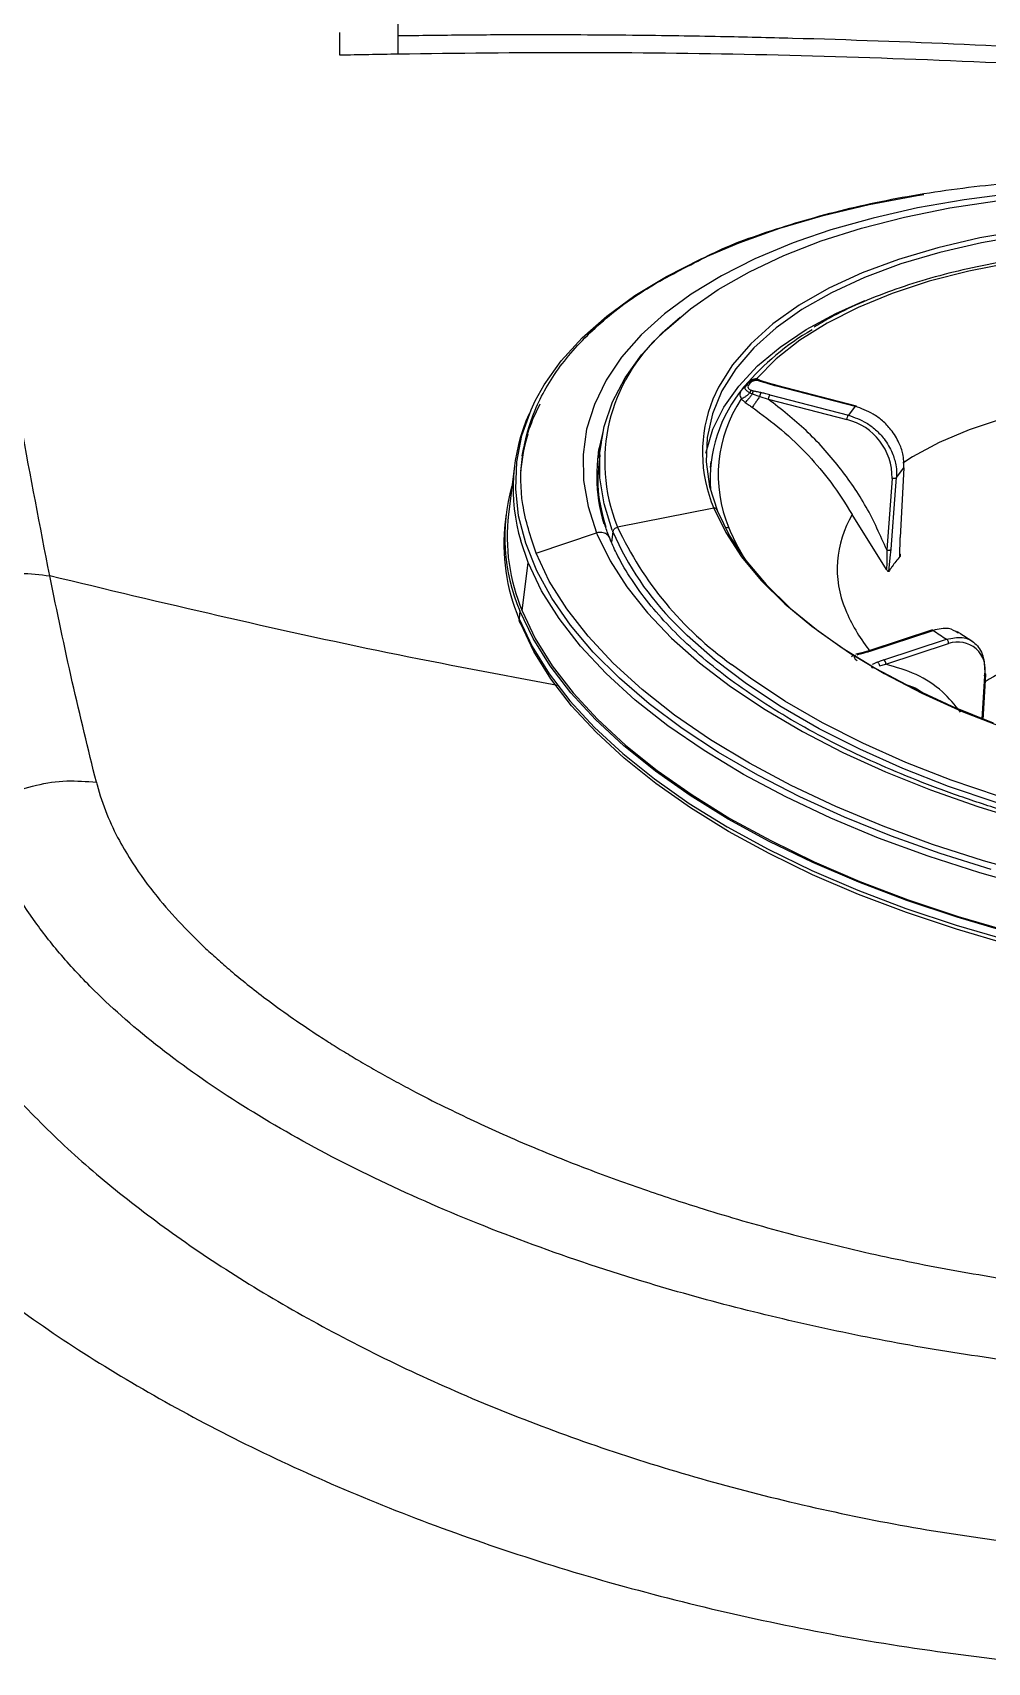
# Model space of a CAD drawing. Extents: x 943 to 1030, y 781 to 934.
# Drawn here: x 1001.1 to 1004.35, y 816.95 to 822.49 of the extents above; entities that cross this region are included whole.
import ezdxf

# ---------------------------------------------------------------- set-up
doc = ezdxf.new("R2010")
doc.units = 0
doc.header["$MEASUREMENT"] = 0
doc.layers.add('1', color=4, linetype='Continuous')

# ---------------------------------------------------------------- blocks, each defined once
blk = doc.blocks.new('AIRA')
at = {"layer": '1', "color": 3, "linetype": 'Continuous', "lineweight": 25}
for p, q in [((58.9708, 19.3229), (58.9708, 19.2471)), ((59.1708, 19.2507), (59.1708, 19.3115)), ((60.3538, 18.1233), (60.3508, 18.1192)), ((60.357, 18.128), (60.3519, 18.1213)), ((60.4054, 18.139), (60.3972, 18.1409)), ((60.4066, 18.1367), (60.3975, 18.1397)), ((60.4303, 18.1313), (60.4054, 18.139)), ((60.4589, 18.1231), (60.4302, 18.1313)), ((60.4569, 18.1221), (60.7243, 18.0526)), ((60.7294, 18.0529), (60.4586, 18.1232)), ((60.3665, 18.0986), (60.3748, 18.0944)), ((60.3748, 18.0944), (60.4002, 18.0862)), ((60.4002, 18.0862), (60.429, 18.0769)), ((60.429, 18.0769), (60.6966, 18.0074)), ((60.434, 18.092), (60.7016, 18.0225)), ((60.7243, 18.0526), (60.7016, 18.0225)), ((59.8603, 17.9289), (59.8543, 17.8873)), ((59.5656, 17.8497), (59.5453, 17.6853)), ((60.234, 17.8645), (60.2316, 17.8449)), ((60.8653, 17.81), (60.8907, 17.8437)), ((60.8907, 17.8438), (60.8773, 17.6069)), ((60.8502, 17.8074), (60.8322, 17.5641)), ((60.862, 17.7661), (60.8652, 17.81)), ((60.8473, 17.5666), (60.862, 17.7661)), ((59.5375, 17.6863), (59.5342, 17.6594)), ((60.2443, 17.7058), (59.9165, 17.6419)), ((60.8316, 17.498), (60.7147, 17.6844)), ((59.6394, 17.5529), (59.8452, 17.6221)), ((59.9009, 17.6257), (59.8959, 17.591)), ((60.2954, 17.6392), (60.3001, 17.6276)), ((59.6127, 17.5215), (59.5874, 17.5949)), ((60.844, 17.5369), (60.8473, 17.5666)), ((60.8772, 17.5419), (60.8773, 17.6069)), ((59.5923, 17.3571), (59.6127, 17.5215)), ((60.839, 17.4912), (60.844, 17.5369)), ((59.5847, 17.3571), (59.5814, 17.3303)), ((60.9877, 17.2929), (60.7714, 17.2217)), ((60.7763, 17.2207), (60.9895, 17.2909)), ((60.8228, 17.1906), (61.0359, 17.2608)), ((60.8293, 17.1756), (61.0424, 17.2458)), ((60.7204, 17.207), (60.714, 17.2027)), ((60.7474, 17.2147), (60.7268, 17.2094)), ((60.7711, 17.2216), (60.7473, 17.2147)), ((60.8075, 17.17), (60.8293, 17.1756)), ((60.7809, 17.1647), (60.7892, 17.1651)), ((61.1648, 17.1365), (61.1561, 16.9895)), ((61.1598, 16.9869), (61.1688, 17.1409)), ((60.9559, 17.0786), (60.9661, 17.0732))]:
    blk.add_line(p, q, dxfattribs=at)
at = {"layer": '1', "color": 3, "linetype": 'Continuous', "lineweight": 25, "flags": 128}
for points in [[(60.069, 18.3007), (60.0827, 18.314), (60.1647, 18.384), (60.259, 18.4494), (60.365, 18.51), (60.4821, 18.5652), (60.6096, 18.6148), (60.7467, 18.6585), (60.8926, 18.6959), (61.0463, 18.7269), (61.2069, 18.7513)], [(63.8351, 18.2863), (63.7914, 18.3109), (63.6546, 18.3815), (63.5091, 18.4478), (63.3558, 18.5092), (63.1955, 18.5655), (63.0292, 18.6163), (62.8579, 18.6614), (62.6825, 18.7003), (62.5042, 18.7331), (62.3239, 18.7593), (62.1426, 18.779), (61.9615, 18.7919), (61.7817, 18.798), (61.604, 18.7973), (61.4297, 18.7897), (61.2597, 18.7754), (61.0951, 18.7543), (60.9367, 18.7267), (60.7855, 18.6926), (60.6424, 18.6523), (60.5301, 18.6142)], [(59.6367, 18.0707), (59.6671, 18.1251), (59.7251, 18.2067), (59.796, 18.2848), (59.8796, 18.359), (59.9753, 18.4289), (60.0827, 18.494), (60.2012, 18.5541), (60.33, 18.6088), (60.4687, 18.6579), (60.6164, 18.701), (60.7723, 18.738), (60.9355, 18.7687), (60.9585, 18.7724)], [(61.7871, 18.6853), (61.62, 18.6811), (61.4571, 18.6695), (61.2998, 18.6507), (61.1491, 18.6247), (61.0063, 18.5917), (60.8723, 18.552), (60.7484, 18.506), (60.6353, 18.4539), (60.534, 18.3961), (60.4451, 18.3331), (60.3695, 18.2654), (60.3077, 18.1935), (60.26, 18.1179), (60.2407, 18.0766)], [(61.7885, 18.6687), (61.6225, 18.6645), (61.4608, 18.653), (61.3045, 18.6343), (61.1548, 18.6085), (61.013, 18.5757), (60.88, 18.5363), (60.7569, 18.4906), (60.6445, 18.4388), (60.5439, 18.3815), (60.4557, 18.3189), (60.3806, 18.2517), (60.3191, 18.1802), (60.2718, 18.1052), (60.239, 18.027), (60.221, 17.9464), (60.2179, 17.8639), (60.2296, 17.7801), (60.2562, 17.6958)], [(60.5301, 18.6142), (60.5082, 18.606), (60.3838, 18.554), (60.2698, 18.4966), (60.1669, 18.4341), (60.0757, 18.3669), (59.9967, 18.2954), (59.9305, 18.22), (59.8773, 18.1411), (59.8376, 18.0592), (59.8115, 17.9749), (59.7992, 17.8884), (59.8007, 17.8005), (59.8161, 17.7116), (59.8452, 17.6221)], [(61.7226, 18.5834), (61.5617, 18.5763), (61.4055, 18.562), (61.2552, 18.5407), (61.1119, 18.5124), (60.9766, 18.4775), (60.8506, 18.4361), (60.7346, 18.3887), (60.6297, 18.3355), (60.5366, 18.277), (60.456, 18.2136), (60.3886, 18.1459)], [(60.2173, 17.8935), (60.218, 17.897), (60.2412, 17.9745), (60.2782, 18.0495), (60.3289, 18.1213), (60.3928, 18.1896), (60.4695, 18.2537), (60.5584, 18.3133), (60.659, 18.3678), (60.7577, 18.4119)], [(59.8986, 17.6315), (59.8705, 17.7209), (59.8565, 17.8098), (59.8567, 17.8977), (59.8712, 17.9839), (59.8998, 18.0679), (59.9423, 18.1492), (59.9985, 18.2274), (60.068, 18.3019), (60.1297, 18.3559)], [(61.1869, 16.478), (61.0143, 16.5318), (60.8479, 16.5911), (60.6884, 16.6555), (60.5368, 16.7247), (60.3938, 16.7982), (60.2603, 16.8757), (60.1368, 16.9568), (60.0242, 17.0411), (59.923, 17.1281), (59.8336, 17.2173), (59.7567, 17.3082), (59.6926, 17.4005), (59.6417, 17.4935), (59.6041, 17.5868), (59.5802, 17.6799), (59.5701, 17.7723), (59.5738, 17.8635), (59.5912, 17.953), (59.6224, 18.0404), (59.6367, 18.0707)], [(61.758, 18.0879), (61.6153, 18.0793), (61.478, 18.0633), (61.3475, 18.0401), (61.2252, 18.0098), (61.1123, 17.9728), (61.01, 17.9295), (60.9194, 17.8803), (60.8874, 17.8597)], [(60.2443, 17.7058), (60.2845, 17.6232), (60.3383, 17.5413), (60.4054, 17.4605), (60.4853, 17.3816), (60.5774, 17.3051), (60.681, 17.2315), (60.7954, 17.1613), (60.9197, 17.0951), (61.0532, 17.0334), (61.1947, 16.9765)], [(60.2562, 17.6958), (60.2972, 17.6118), (60.3525, 17.5286), (60.4215, 17.4466), (60.5037, 17.3665), (60.5987, 17.289), (60.7055, 17.2146), (60.8234, 17.1438), (60.9516, 17.0773), (61.089, 17.0155), (61.2347, 16.9588), (61.3875, 16.9078), (61.5462, 16.8627), (61.7097, 16.824), (61.8767, 16.7919), (62.046, 16.7667), (62.2164, 16.7486), (62.3864, 16.7376), (62.5548, 16.7339)], [(59.8475, 17.6165), (59.8911, 17.5271), (59.9481, 17.4383), (60.018, 17.3507), (60.1005, 17.2646), (60.1951, 17.1807), (60.3012, 17.0995), (60.4183, 17.0213), (60.5456, 16.9466), (60.6824, 16.876), (60.8279, 16.8098), (60.9812, 16.7483), (61.1415, 16.692), (61.3078, 16.6412)], [(60.3001, 17.6276), (60.3212, 17.5824), (60.3494, 17.5327)], [(62.671, 16.2481), (62.4795, 16.2511), (62.2862, 16.2613), (62.0922, 16.2786), (61.8985, 16.3029), (61.7062, 16.334), (61.5165, 16.3718), (61.3303, 16.416), (61.1488, 16.4665), (60.9729, 16.523), (60.8036, 16.585), (60.6419, 16.6524), (60.4886, 16.7246), (60.3447, 16.8013), (60.2109, 16.8821), (60.088, 16.9665), (59.9766, 17.0541), (59.8775, 17.1443), (59.791, 17.2367), (59.7179, 17.3307), (59.6583, 17.4258), (59.6127, 17.5215)], [(62.6703, 16.2909), (62.4805, 16.2939), (62.2889, 16.304), (62.0966, 16.3211), (61.9047, 16.3452), (61.7141, 16.376), (61.5261, 16.4135), (61.3416, 16.4574), (61.1617, 16.5074), (60.9874, 16.5633), (60.8196, 16.6248), (60.6593, 16.6916), (60.5075, 16.7631), (60.3648, 16.8392), (60.2322, 16.9193), (60.1104, 17.0029), (60, 17.0897), (59.9018, 17.1791), (59.8161, 17.2706), (59.7436, 17.3638), (59.6845, 17.4581), (59.6394, 17.5529)], [(61.2477, 16.2642), (61.0714, 16.3155), (60.9009, 16.3724), (60.7369, 16.4346), (60.5804, 16.5018), (60.4323, 16.5736), (60.2931, 16.6496), (60.1639, 16.7294), (60.0451, 16.8126), (59.9375, 16.8987), (59.8416, 16.9874), (59.758, 17.078), (59.6871, 17.1702), (59.6292, 17.2634), (59.5847, 17.3571)], [(59.5923, 17.3571), (59.6367, 17.2637), (59.6944, 17.1707), (59.7651, 17.0789), (59.8485, 16.9885), (59.9441, 16.9001), (60.0514, 16.8142), (60.1698, 16.7313), (60.2987, 16.6517), (60.4374, 16.576), (60.5851, 16.5044), (60.7411, 16.4374), (60.9046, 16.3754), (61.0746, 16.3187), (61.2503, 16.2675)], [(59.5814, 17.3303), (59.6259, 17.2365), (59.6837, 17.1433), (59.7547, 17.0511), (59.8383, 16.9605), (59.9342, 16.8719), (60.0418, 16.7857), (60.1605, 16.7025), (60.2898, 16.6227), (60.4289, 16.5467), (60.5771, 16.475), (60.7336, 16.4078), (60.8976, 16.3456), (61.0681, 16.2887), (61.2443, 16.2373)], [(61.245, 16.2234), (61.0693, 16.2746), (60.8993, 16.3313), (60.7359, 16.3933), (60.5799, 16.4603), (60.4322, 16.5318), (60.2935, 16.6076), (60.1646, 16.6872), (60.0462, 16.7701), (59.939, 16.856), (59.8434, 16.9443), (59.76, 17.0347), (59.6893, 17.1265), (59.6316, 17.2194), (59.5873, 17.3129)], [(61.2041, 16.7055), (61.0423, 16.7606), (60.8874, 16.8211), (60.7404, 16.8866), (60.6022, 16.9566), (60.4736, 17.0308), (60.3554, 17.1087), (60.2484, 17.1898), (60.1532, 17.2737), (60.1123, 17.3142)], [(61.2119, 16.7272), (61.0511, 16.782), (60.8971, 16.8421), (60.751, 16.9072), (60.6137, 16.9768), (60.4858, 17.0506), (60.3684, 17.128), (60.3042, 17.1752)]]:
    blk.add_lwpolyline(points, dxfattribs=at)
at = {"layer": '1', "color": 3, "linetype": 'Continuous', "lineweight": 25}
for centre, radius, start, end in [((60.4575, 17.8637), 0.5847, 131.6381, 201.6934), ((61.0162, 17.555), 0.8749, 120.0399, 139.7299), ((60.716, 17.8038), 0.4849, 139.6879, 184.1549), ((60.8319, 17.7439), 0.6135, 142.5311, 143.3114), ((60.4586, 18.1213), 0.0019, 91.3618, 156.5079), ((60.6871, 17.8955), 0.4817, 157.9212, 203.1973), ((60.7244, 17.8196), 0.4654, 146.3178, 202.8083), ((60.4665, 18.0728), 0.0378, 149.436, 173.6702), ((60.1841, 17.7727), 0.6227, 155.8509, 196.5935), ((60.204, 17.7674), 0.6241, 152.0534, 169.1862), ((60.649, 17.8118), 0.2013, 358.7635, 76.3197), ((60.1827, 17.7826), 0.5978, 162.9821, 175.2847), ((60.4051, 17.8147), 0.5592, 163.8878, 196.8468), ((60.171, 17.6082), 0.6378, 164.2271, 203.1818), ((60.195, 17.611), 0.654, 173.4745, 202.8428), ((60.2465, 17.6963), 0.00974, 357.2014, 102.837), ((61.0211, 17.5005), 0.3574, 149.0298, 202.8588), ((60.1859, 17.5849), 0.656, 173.4745, 202.8428), ((60.5321, 17.8983), 0.7403, 201.9054, 202.3787), ((60.5646, 17.8926), 0.7154, 201.4059, 201.9055), ((60.8196, 18.0219), 1.0005, 203.33, 225.0172), ((60.5763, 17.9071), 0.7111, 201.405, 201.9064), ((60.9977, 18.1457), 1.1928, 204.9879, 234.4524), ((60.2889, 17.6188), 0.0214, 72.3806, 107.9255), ((61.2176, 17.5769), 0.5681, 202.263, 218.0805), ((59.6019, 17.3275), 0.0207, 172.4681, 225.061), ((61.8506, 18.568), 1.5403, 236.0085, 238.0669), ((61.0743, 17.1584), 0.093, 346.4259, 110.0553), ((60.773, 17.2163), 0.00562, 52.8743, 109.9029), ((60.8125, 17.1773), 0.0169, 354.3734, 52.3576), ((61.626, 16.3887), 0.8602, 105.2037, 122.22)]:
    blk.add_arc(centre, radius, start, end, dxfattribs=at)
for points, knots in [([(59.1708, 19.3115), (59.1708, 19.3455), (59.1708, 19.4134), (59.1708, 19.5366), (59.1708, 19.6738), (59.1708, 19.8251), (59.1708, 19.9888), (59.1708, 20.163), (59.1708, 20.3462), (59.1708, 20.5573), (59.1708, 20.7969), (59.1708, 21.0623), (59.1708, 21.3273), (59.1707, 21.5868), (59.1708, 21.8381), (59.1708, 21.9937), (59.1708, 22.0716)], [0, 0, 0, 0, 0.062509, 0.125018, 0.187527, 0.250036, 0.312545, 0.375054, 0.437563, 0.500072, 0.58339, 0.666708, 0.750028, 0.83335, 0.916674, 1, 1, 1, 1]), ([(57.9853, 17.476), (57.9524, 17.6456), (57.8866, 17.9848), (57.8123, 18.4362), (57.7613, 18.8299), (57.7284, 19.1661), (57.7233, 19.3872), (57.7208, 19.4978)], [0, 0, 0, 0, 0.250003, 0.500004, 0.666672, 0.833341, 1, 1, 1, 1]), ([(65.4708, 18.8278), (65.351, 18.8465), (65.1272, 18.8815), (64.8123, 18.9275), (64.5441, 18.9649), (64.3295, 18.9935), (64.1655, 19.0146), (64.0553, 19.0284), (63.9735, 19.0385), (63.9076, 19.0465), (63.8382, 19.0548), (63.7688, 19.063), (63.5659, 19.0867), (63.2286, 19.1236), (62.7567, 19.1696), (62.2423, 19.2132), (61.6873, 19.2522), (61.0947, 19.2839), (60.6639, 19.2994), (60.389, 19.3064), (60.2602, 19.3092), (60.119, 19.3117), (59.9609, 19.3137), (59.7859, 19.315), (59.5947, 19.3153), (59.3874, 19.3144), (59.2449, 19.3125), (59.1708, 19.3115)], [0, 0, 0, 0, 0.057734, 0.107799, 0.150196, 0.184925, 0.209142, 0.22742, 0.236692, 0.247528, 0.258364, 0.2692, 0.280036, 0.353324, 0.426612, 0.499899, 0.593166, 0.686428, 0.779693, 0.799212, 0.819232, 0.842139, 0.867935, 0.896619, 0.928191, 0.962651, 1, 1, 1, 1]), ([(58.9708, 19.2472), (59.0041, 19.2477), (59.0707, 19.2489), (59.1374, 19.2501), (59.1708, 19.2506)], [0, 0, 0, 0, 0.500001, 1, 1, 1, 1]), ([(59.1708, 19.2506), (59.3716, 19.2532), (59.7703, 19.2582), (60.3851, 19.2507), (61.0087, 19.2315), (61.6429, 19.1997), (62.2834, 19.1558), (62.9271, 19.1), (63.5705, 19.0333), (64.2096, 18.956), (64.8448, 18.8694), (65.2613, 18.8046), (65.4708, 18.772)], [0, 0, 0, 0, 0.100877, 0.200263, 0.300102, 0.400101, 0.500002, 0.599916, 0.699917, 0.799692, 0.899256, 1, 1, 1, 1]), ([(60.2015, 18.5522), (60.2078, 18.5557), (60.2817, 18.5961), (60.4551, 18.6576), (60.7192, 18.7336), (61.0117, 18.7873), (61.3222, 18.822), (61.5405, 18.8268), (61.6497, 18.8292)], [0, 0, 0, 0, 0.018443, 0.214755, 0.411066, 0.607377, 0.803689, 1, 1, 1, 1]), ([(61.731, 18.5896), (61.7046, 18.5893), (61.6278, 18.5883), (61.504, 18.5799), (61.3606, 18.5651), (61.2225, 18.544), (61.0903, 18.5171), (60.965, 18.4844), (60.8472, 18.4463), (60.7382, 18.4027), (60.6504, 18.3613), (60.6031, 18.3326), (60.5855, 18.3219)], [0, 0, 0, 0, 0.057493, 0.16702, 0.276571, 0.386154, 0.495775, 0.605441, 0.715158, 0.82493, 0.934754, 1, 1, 1, 1]), ([(59.6394, 17.5529), (59.6213, 17.6083), (59.5851, 17.719), (59.5863, 17.8825), (59.6286, 18.0405), (59.7148, 18.1903), (59.8435, 18.3289), (60.0036, 18.4519), (60.1377, 18.5199), (60.2015, 18.5522)], [0, 0, 0, 0, 0.144801, 0.289601, 0.434402, 0.579202, 0.724003, 0.868803, 1, 1, 1, 1]), ([(60.3516, 18.1208), (60.35, 18.1187), (60.3469, 18.1145), (60.3422, 18.1118), (60.3399, 18.1104)], [0, 0, 0, 0, 0.502879, 1, 1, 1, 1]), ([(60.3886, 18.1459), (60.3847, 18.1453), (60.3759, 18.1439), (60.3586, 18.1332), (60.3506, 18.1237), (60.345, 18.1171)], [0, 0, 0, 0, 0.196743, 0.444308, 1, 1, 1, 1]), ([(60.3565, 18.1274), (60.355, 18.1253), (60.3518, 18.1211), (60.3472, 18.1184), (60.345, 18.1171)], [0, 0, 0, 0, 0.503195, 1, 1, 1, 1]), ([(60.3516, 18.1208), (60.3505, 18.1191), (60.3483, 18.1156), (60.3498, 18.1106), (60.3558, 18.1054), (60.3629, 18.1009), (60.3665, 18.0986)], [0, 0, 0, 0, 0.229208, 0.473255, 0.730955, 1, 1, 1, 1]), ([(60.3627, 18.1246), (60.3616, 18.1248), (60.3594, 18.1252), (60.3562, 18.1246), (60.3534, 18.1231), (60.3522, 18.1216), (60.3516, 18.1208)], [0, 0, 0, 0, 0.244431, 0.5, 0.75557, 1, 1, 1, 1]), ([(60.3975, 18.1397), (60.3927, 18.1404), (60.3833, 18.1419), (60.3706, 18.1383), (60.3614, 18.133), (60.3581, 18.1292), (60.3565, 18.1274)], [0, 0, 0, 0, 0.2702999, 0.528504, 0.7722707, 1, 1, 1, 1]), ([(60.3676, 18.1311), (60.3665, 18.1313), (60.3643, 18.1317), (60.3611, 18.1312), (60.3583, 18.1297), (60.3571, 18.1282), (60.3565, 18.1274)], [0, 0, 0, 0, 0.244427, 0.5, 0.755573, 1, 1, 1, 1]), ([(60.3627, 18.1246), (60.3615, 18.1226), (60.3594, 18.1189), (60.361, 18.1134), (60.3655, 18.1091), (60.3696, 18.1073), (60.3715, 18.1064)], [0, 0, 0, 0, 0.333507, 0.622395, 0.821331, 1, 1, 1, 1]), ([(60.3676, 18.1311), (60.3667, 18.1299), (60.365, 18.1277), (60.3634, 18.1255), (60.3627, 18.1246)], [0, 0, 0, 0, 0.56, 1, 1, 1, 1]), ([(60.3966, 18.1395), (60.3946, 18.1398), (60.3904, 18.1403), (60.384, 18.1399), (60.3774, 18.1384), (60.3715, 18.1354), (60.369, 18.1326), (60.3676, 18.1311)], [0, 0, 0, 0, 0.14944, 0.31246, 0.494168, 0.732247, 1, 1, 1, 1]), ([(60.3896, 18.1404), (60.3895, 18.1405), (60.3888, 18.1415), (60.3887, 18.1439), (60.3886, 18.1459)], [0, 0, 0, 0, 0.141916, 1, 1, 1, 1]), ([(60.4033, 18.1395), (60.4009, 18.1407), (60.3961, 18.1432), (60.3911, 18.145), (60.3886, 18.1459)], [0, 0, 0, 0, 0.4994796, 1, 1, 1, 1]), ([(60.3966, 18.1395), (60.3967, 18.1399), (60.397, 18.1406), (60.3973, 18.141), (60.3975, 18.1407), (60.3975, 18.14), (60.3975, 18.1397)], [0, 0, 0, 0, 0.246536, 0.5, 0.753464, 1, 1, 1, 1]), ([(60.3966, 18.1395), (60.3978, 18.1393), (60.4001, 18.1389), (60.4023, 18.1382), (60.4032, 18.138)], [0, 0, 0, 0, 0.559778, 1, 1, 1, 1]), ([(60.4032, 18.138), (60.4078, 18.1366), (60.416, 18.1341), (60.4241, 18.1315), (60.4277, 18.1304)], [0, 0, 0, 0, 0.559999, 1, 1, 1, 1]), ([(60.4277, 18.1304), (60.4282, 18.1308), (60.4292, 18.1317), (60.4305, 18.1314), (60.4313, 18.1299), (60.4314, 18.1282), (60.4314, 18.1273)], [0, 0, 0, 0, 0.243098, 0.5, 0.756902, 1, 1, 1, 1]), ([(60.4277, 18.1304), (60.4331, 18.1288), (60.4427, 18.1258), (60.4526, 18.1232), (60.4569, 18.1221)], [0, 0, 0, 0, 0.559967, 1, 1, 1, 1]), ([(60.3399, 18.1104), (60.3364, 18.1049), (60.3312, 18.097), (60.3331, 18.0873), (60.3359, 18.0807), (60.3371, 18.0777)], [0, 0, 0, 0, 0.553699, 0.80157, 1, 1, 1, 1]), ([(60.3665, 18.0986), (60.3641, 18.0961), (60.3592, 18.0911), (60.3513, 18.0849), (60.3437, 18.0801), (60.3393, 18.0785), (60.3371, 18.0777)], [0, 0, 0, 0, 0.249593, 0.505319, 0.758246, 1, 1, 1, 1]), ([(60.3509, 18.066), (60.3482, 18.0681), (60.3433, 18.0719), (60.339, 18.0759), (60.3371, 18.0777)], [0, 0, 0, 0, 0.562015, 1, 1, 1, 1]), ([(60.3748, 18.0944), (60.3727, 18.0914), (60.3683, 18.0854), (60.3617, 18.0772), (60.3556, 18.0704), (60.3524, 18.0674), (60.3509, 18.066)], [0, 0, 0, 0, 0.2502, 0.506834, 0.75985, 1, 1, 1, 1]), ([(60.3509, 18.066), (60.3552, 18.0629), (60.3629, 18.0573), (60.3708, 18.0519), (60.3743, 18.0495)], [0, 0, 0, 0, 0.560581, 1, 1, 1, 1]), ([(60.3715, 18.1064), (60.371, 18.1059), (60.37, 18.105), (60.3682, 18.1025), (60.3671, 18.1001), (60.3665, 18.0986)], [0, 0, 0, 0, 0.277228, 0.562124, 1, 1, 1, 1]), ([(60.378, 18.1045), (60.3768, 18.1048), (60.3745, 18.1054), (60.3725, 18.1061), (60.3715, 18.1064)], [0, 0, 0, 0, 0.5597731, 1, 1, 1, 1]), ([(60.4002, 18.0862), (60.3978, 18.0826), (60.393, 18.0753), (60.3854, 18.0645), (60.3788, 18.0553), (60.3758, 18.0514), (60.3743, 18.0495)], [0, 0, 0, 0, 0.252962, 0.513343, 0.766497, 1, 1, 1, 1]), ([(60.378, 18.1045), (60.3778, 18.104), (60.3772, 18.1029), (60.3764, 18.1004), (60.3755, 18.0975), (60.375, 18.0954), (60.3748, 18.0944)], [0, 0, 0, 0, 0.245331, 0.5, 0.754669, 1, 1, 1, 1]), ([(60.4038, 18.099), (60.399, 18.1), (60.3904, 18.1018), (60.3818, 18.1037), (60.378, 18.1045)], [0, 0, 0, 0, 0.559999, 1, 1, 1, 1]), ([(60.4038, 18.099), (60.4035, 18.0983), (60.4029, 18.097), (60.4019, 18.0937), (60.4009, 18.09), (60.4005, 18.0874), (60.4002, 18.0862)], [0, 0, 0, 0, 0.243098, 0.5, 0.756902, 1, 1, 1, 1]), ([(60.434, 18.092), (60.4284, 18.0934), (60.4184, 18.0959), (60.4083, 18.0981), (60.4038, 18.099)], [0, 0, 0, 0, 0.559967, 1, 1, 1, 1]), ([(60.8322, 17.5641), (60.8105, 17.6134), (60.7669, 17.712), (60.6726, 17.8485), (60.5612, 17.9735), (60.473, 18.0425), (60.429, 18.0769)], [0, 0, 0, 0, 0.249992, 0.500001, 0.750009, 1, 1, 1, 1]), ([(60.3743, 18.0495), (60.4081, 18.0247), (60.4763, 17.9749), (60.5653, 17.8882), (60.6473, 17.7919), (60.6913, 17.7216), (60.7147, 17.6844)], [0, 0, 0, 0, 0.247979, 0.5, 0.735044, 1, 1, 1, 1]), ([(60.7016, 18.0225), (60.7225, 18.015), (60.7557, 18.0033), (60.7957, 17.9728), (60.8273, 17.9391), (60.8512, 17.8981), (60.8631, 17.8581), (60.8661, 17.8299), (60.8655, 17.8153), (60.8653, 17.81)], [0, 0, 0, 0, 0.225427, 0.356568, 0.499702, 0.690185, 0.837163, 0.940472, 1, 1, 1, 1]), ([(60.8907, 17.8437), (60.8903, 17.8594), (60.8896, 17.8877), (60.8739, 17.9322), (60.8502, 17.9709), (60.8189, 18.0033), (60.7787, 18.0334), (60.7454, 18.0452), (60.7243, 18.0526)], [0, 0, 0, 0, 0.1766642, 0.3201532, 0.5001484, 0.6425858, 0.7735201, 1, 1, 1, 1]), ([(59.8517, 17.8759), (59.8515, 17.8851), (59.851, 17.902), (59.8571, 17.9179), (59.8598, 17.9251)], [0, 0, 0, 0, 0.5505573, 1, 1, 1, 1]), ([(59.8565, 17.8871), (59.852, 17.8473), (59.8428, 17.7666), (59.8651, 17.6834), (59.8765, 17.6412)], [0, 0, 0, 0, 0.492218, 1, 1, 1, 1]), ([(59.8898, 17.6044), (59.8897, 17.6047), (59.8889, 17.6076), (59.8854, 17.6123), (59.8795, 17.6178), (59.872, 17.6217), (59.8634, 17.6239), (59.8543, 17.6242), (59.8483, 17.6228), (59.8452, 17.6221)], [0, 0, 0, 0, 0.02168, 0.184733, 0.347787, 0.51084, 0.673893, 0.836947, 1, 1, 1, 1]), ([(59.8899, 17.6043), (59.8843, 17.6183), (59.8762, 17.6385), (59.8715, 17.6584), (59.87, 17.6646)], [0, 0, 0, 0, 0.692564, 1, 1, 1, 1]), ([(64.4232, 17.1338), (64.414, 17.116), (64.3921, 17.0738), (64.3435, 17.0097), (64.2801, 16.9418), (64.2051, 16.8774), (64.1195, 16.8167), (64.0235, 16.7599), (63.9177, 16.7075), (63.8024, 16.6597), (63.6784, 16.6167), (63.5463, 16.5789), (63.4067, 16.5465), (63.2604, 16.5197), (63.1082, 16.4986), (62.9509, 16.4834), (62.7894, 16.4741), (62.6245, 16.4709), (62.4571, 16.4738), (62.2881, 16.4827), (62.1185, 16.4976), (61.9491, 16.5185), (61.7809, 16.5451), (61.6147, 16.5775), (61.4514, 16.6153), (61.2921, 16.6584), (61.1374, 16.7066), (60.9882, 16.7595), (60.8454, 16.8169), (60.7096, 16.8785), (60.5817, 16.9439), (60.4623, 17.0127), (60.3521, 17.0845), (60.2516, 17.1589), (60.1613, 17.2354), (60.0818, 17.3136), (60.0133, 17.3931), (59.9563, 17.4733), (59.9159, 17.5438), (59.8972, 17.5874), (59.8899, 17.6043)], [0, 0, 0, 0, 0.019723, 0.046892, 0.073862, 0.10069, 0.127429, 0.154126, 0.180807, 0.207489, 0.234179, 0.260885, 0.287608, 0.314347, 0.341102, 0.36787, 0.39465, 0.421439, 0.448237, 0.475039, 0.501846, 0.528655, 0.555464, 0.582271, 0.609074, 0.635872, 0.662662, 0.689443, 0.716212, 0.742967, 0.769707, 0.796428, 0.82313, 0.849811, 0.876475, 0.903125, 0.929772, 0.956429, 0.983127, 1, 1, 1, 1]), ([(60.8322, 17.5641), (60.8322, 17.564), (60.8322, 17.564), (60.8322, 17.5639), (60.8323, 17.5637), (60.8323, 17.5634), (60.8323, 17.5628), (60.8323, 17.5619), (60.8323, 17.5602), (60.8324, 17.5571), (60.8325, 17.5515), (60.8325, 17.5415), (60.8325, 17.5234), (60.8319, 17.5079), (60.8316, 17.498)], [0, 0, 0, 0, 0.001692, 0.003022, 0.005396, 0.009637, 0.01721, 0.030734, 0.054891, 0.098047, 0.175163, 0.313006, 0.559477, 1, 1, 1, 1]), ([(60.8772, 17.5419), (60.8679, 17.5306), (60.8558, 17.516), (60.844, 17.4988), (60.8404, 17.4932), (60.839, 17.4912)], [0, 0, 0, 0, 0.6745729, 0.8809377, 1, 1, 1, 1]), ([(60.875, 17.5555), (60.8756, 17.5541), (60.8767, 17.5515), (60.8777, 17.5481), (60.878, 17.5456), (60.8781, 17.544), (60.8778, 17.5427), (60.8774, 17.5421), (60.8772, 17.5419)], [0, 0, 0, 0, 0.30087, 0.545342, 0.672655, 0.78547, 0.89152, 1, 1, 1, 1]), ([(57.609, 17.3781), (57.6361, 17.3978), (57.6905, 17.4374), (57.7859, 17.4707), (57.8855, 17.4898), (57.9521, 17.4806), (57.9853, 17.476)], [0, 0, 0, 0, 0.249925, 0.500114, 0.750265, 1, 1, 1, 1]), ([(58.1439, 16.7745), (58.1162, 16.887), (58.0608, 17.112), (58.0105, 17.3546), (57.9853, 17.4759)], [0, 0, 0, 0, 0.499978, 1, 1, 1, 1]), ([(59.7124, 17.1037), (59.5194, 17.1397), (58.9403, 17.2476), (58.3673, 17.3846), (57.9853, 17.4759)], [0, 0, 0, 0, 0.333326, 1, 1, 1, 1]), ([(60.839, 17.4912), (60.8388, 17.4909), (60.8382, 17.4903), (60.837, 17.4908), (60.8354, 17.4921), (60.8336, 17.4946), (60.8323, 17.4968), (60.8316, 17.498)], [0, 0, 0, 0, 0.151757, 0.305331, 0.476894, 0.717054, 1, 1, 1, 1]), ([(60.9895, 17.2909), (60.9884, 17.2914), (60.9867, 17.2924), (60.9852, 17.2919), (60.9845, 17.2917)], [0, 0, 0, 0, 0.590485, 1, 1, 1, 1]), ([(61.0748, 17.2819), (61.0646, 17.2883), (61.0412, 17.3028), (61.0081, 17.2952), (60.9895, 17.2909)], [0, 0, 0, 0, 0.436532, 1, 1, 1, 1]), ([(61.125, 17.2525), (61.1107, 17.2614), (61.0928, 17.2727), (61.0759, 17.2842), (61.0724, 17.2865)], [0, 0, 0, 0, 0.793723, 1, 1, 1, 1]), ([(61.0359, 17.2608), (61.0542, 17.2645), (61.091, 17.272), (61.1346, 17.2501), (61.1633, 17.2073), (61.1649, 17.1657), (61.1656, 17.1449)], [0, 0, 0, 0, 0.249562, 0.499965, 0.750385, 1, 1, 1, 1]), ([(60.7178, 17.2056), (60.7153, 17.2043), (60.7129, 17.2031), (60.7126, 17.2004), (60.7126, 17.2004)], [0, 0, 0, 0, 0.994017, 1, 1, 1, 1]), ([(60.7258, 17.2063), (60.7247, 17.2055), (60.7224, 17.2041), (60.7212, 17.201), (60.7217, 17.1972), (60.725, 17.1927), (60.7291, 17.1897), (60.7313, 17.1882)], [0, 0, 0, 0, 0.149496, 0.312796, 0.494673, 0.732671, 1, 1, 1, 1]), ([(60.731, 17.2082), (60.7348, 17.2093), (60.7417, 17.2111), (60.7487, 17.2129), (60.7518, 17.2136)], [0, 0, 0, 0, 0.559999, 1, 1, 1, 1]), ([(60.7518, 17.2136), (60.751, 17.2141), (60.7495, 17.2151), (60.7481, 17.2148), (60.7475, 17.2147)], [0, 0, 0, 0, 0.506043, 1, 1, 1, 1]), ([(60.7518, 17.2136), (60.7565, 17.2149), (60.7649, 17.2171), (60.7728, 17.2196), (60.7763, 17.2207)], [0, 0, 0, 0, 0.559967, 1, 1, 1, 1]), ([(60.7746, 17.2214), (60.7723, 17.2243), (60.7699, 17.2271), (60.7699, 17.2271), (60.7699, 17.2271)], [0, 0, 0, 0, 0.99221, 1, 1, 1, 1]), ([(60.8002, 17.1822), (60.7969, 17.1808), (60.791, 17.1784), (60.785, 17.176), (60.7824, 17.1749)], [0, 0, 0, 0, 0.559999, 1, 1, 1, 1]), ([(60.8228, 17.1906), (60.8184, 17.1892), (60.8106, 17.1865), (60.8034, 17.1835), (60.8002, 17.1822)], [0, 0, 0, 0, 0.559967, 1, 1, 1, 1]), ([(60.8002, 17.1822), (60.8011, 17.1816), (60.803, 17.1804), (60.8053, 17.1773), (60.807, 17.1736), (60.8073, 17.1712), (60.8075, 17.17)], [0, 0, 0, 0, 0.243098, 0.5, 0.756902, 1, 1, 1, 1]), ([(61.0834, 17.013), (61.0636, 17.037), (61.0202, 17.0894), (60.9344, 17.1453), (60.8643, 17.1655), (60.8293, 17.1756)], [0, 0, 0, 0, 0.296916, 0.648471, 1, 1, 1, 1]), ([(60.7766, 17.1733), (60.7771, 17.1728), (60.7782, 17.1717), (60.7798, 17.1688), (60.7805, 17.1662), (60.7809, 17.1647)], [0, 0, 0, 0, 0.27723, 0.562127, 1, 1, 1, 1]), ([(61.1687, 17.1406), (61.1687, 17.1405), (61.169, 17.1397), (61.1678, 17.1381), (61.1658, 17.1371), (61.1648, 17.1365)], [0, 0, 0, 0, 0.027377, 0.513689, 1, 1, 1, 1]), ([(61.1656, 17.1449), (61.1666, 17.1442), (61.1685, 17.1429), (61.1686, 17.1413), (61.1687, 17.1406)], [0, 0, 0, 0, 0.514482, 1, 1, 1, 1]), ([(60.8976, 17.1065), (60.902, 17.1053), (60.9235, 17.0999), (60.9416, 17.088), (60.9559, 17.0786)], [0, 0, 0, 0, 0.206826, 1, 1, 1, 1]), ([(57.7525, 16.6818), (57.7813, 16.6994), (57.8395, 16.735), (57.9391, 16.7672), (58.0424, 16.783), (58.1103, 16.7773), (58.1439, 16.7745)], [0, 0, 0, 0, 0.2473039, 0.5000012, 0.7526979, 1, 1, 1, 1]), ([(58.1439, 16.7745), (58.144, 16.7741), (58.1448, 16.7711), (58.1541, 16.735), (58.1762, 16.6691), (58.218, 16.5806), (58.2735, 16.487), (58.3432, 16.3916), (58.4283, 16.2949), (58.5007, 16.223), (58.5598, 16.1691), (58.6093, 16.1263), (58.6654, 16.0805), (58.7339, 16.0278), (58.8131, 15.9708), (58.8886, 15.9202), (58.9451, 15.8841), (58.9888, 15.857), (59.036, 15.8287), (59.0942, 15.7949), (59.1555, 15.7607), (59.2327, 15.7193), (59.323, 15.6733), (59.4258, 15.6239), (59.5281, 15.5773), (59.6314, 15.5328), (59.7278, 15.4935), (59.821, 15.4572), (59.9145, 15.4225), (60.014, 15.3874), (60.1121, 15.3546), (60.2634, 15.3064), (60.4825, 15.2429), (60.7709, 15.1723), (61.0699, 15.111), (61.2703, 15.0806), (61.3708, 15.0653)], [0, 0, 0, 0, 0.000492, 0.004149, 0.048701, 0.089193, 0.123442, 0.175375, 0.219195, 0.257012, 0.276149, 0.295596, 0.318232, 0.34229, 0.372691, 0.402849, 0.418783, 0.427914, 0.44482, 0.463068, 0.481329, 0.499615, 0.530457, 0.557748, 0.583881, 0.611974, 0.637788, 0.656773, 0.681075, 0.70582, 0.727804, 0.749837, 0.810372, 0.875079, 0.937329, 1, 1, 1, 1]), ([(61.3334, 14.796), (61.2199, 14.8118), (60.994, 14.8432), (60.661, 14.9072), (60.3363, 14.9824), (59.9884, 15.0787), (59.6249, 15.1995), (59.2566, 15.3475), (58.92, 15.5097), (58.6177, 15.6844), (58.3532, 15.8701), (58.1595, 16.0391), (58.0222, 16.186), (57.9268, 16.3079), (57.849, 16.4317), (57.7882, 16.5567), (57.7644, 16.6401), (57.7525, 16.6818)], [0, 0, 0, 0, 0.063485, 0.126414, 0.189356, 0.252511, 0.335807, 0.418927, 0.502062, 0.584527, 0.667308, 0.750347, 0.799852, 0.849382, 0.89921, 0.949613, 1, 1, 1, 1]), ([(57.8685, 15.7052), (57.926, 15.6461), (58.041, 15.5282), (58.2459, 15.356), (58.4733, 15.1887), (58.7242, 15.0285), (58.9958, 14.8773), (59.2865, 14.7364), (59.596, 14.6066), (59.9219, 14.4897), (60.2608, 14.3872), (60.6098, 14.3011), (60.9679, 14.23), (61.2113, 14.1971), (61.3334, 14.1805)], [0, 0, 0, 0, 0.083976, 0.167721, 0.251724, 0.336099, 0.419728, 0.502969, 0.586353, 0.670154, 0.752946, 0.834973, 0.917209, 1, 1, 1, 1]), ([(57.321, 15.4693), (57.3864, 15.4026), (57.5171, 15.2695), (57.7507, 15.0761), (58.0102, 14.8891), (58.2966, 14.7108), (58.6071, 14.5432), (58.9398, 14.3876), (59.2945, 14.2449), (59.6687, 14.1169), (60.0587, 14.0053), (60.461, 13.9118), (60.8741, 13.8351), (61.1547, 13.8002), (61.2956, 13.7826)], [0, 0, 0, 0, 0.083271, 0.166283, 0.249587, 0.333348, 0.416504, 0.499447, 0.582763, 0.666781, 0.750108, 0.832949, 0.916113, 1, 1, 1, 1])]:
    blk.add_open_spline(points, degree=3, knots=knots, dxfattribs=at)
for points in [[(60.6965, 18.0074), (60.6968, 18.0088), (60.6972, 18.0117), (60.6985, 18.0161), (60.7001, 18.0201), (60.7011, 18.0217), (60.7016, 18.0225)], [(60.8652, 17.81), (60.8646, 17.8094), (60.8633, 17.8082), (60.8595, 17.8071), (60.8549, 17.8067), (60.8518, 17.8072), (60.8502, 17.8074)], [(59.9009, 17.6257), (59.9013, 17.6275), (59.9022, 17.6311), (59.9058, 17.6359), (59.9106, 17.6398), (59.9146, 17.6412), (59.9165, 17.6419)], [(60.8322, 17.5641), (60.833, 17.5639), (60.8345, 17.5637), (60.8369, 17.5635), (60.8392, 17.5636), (60.8414, 17.5638), (60.8434, 17.5643), (60.8451, 17.5649), (60.8465, 17.5657), (60.847, 17.5663), (60.8473, 17.5666)], [(61.0424, 17.2458), (61.0424, 17.2472), (61.0425, 17.25), (61.0411, 17.2545), (61.0388, 17.2584), (61.0369, 17.26), (61.0359, 17.2608)]]:
    blk.add_open_spline(points, degree=3, dxfattribs=at)

msp = doc.modelspace()

# ---------------------------------------------------------------- block references
at = {"layer": '1'}
msp.add_blockref('AIRA', (943.1775, 803.1658), dxfattribs=at)

doc.saveas('drawing.dxf')
